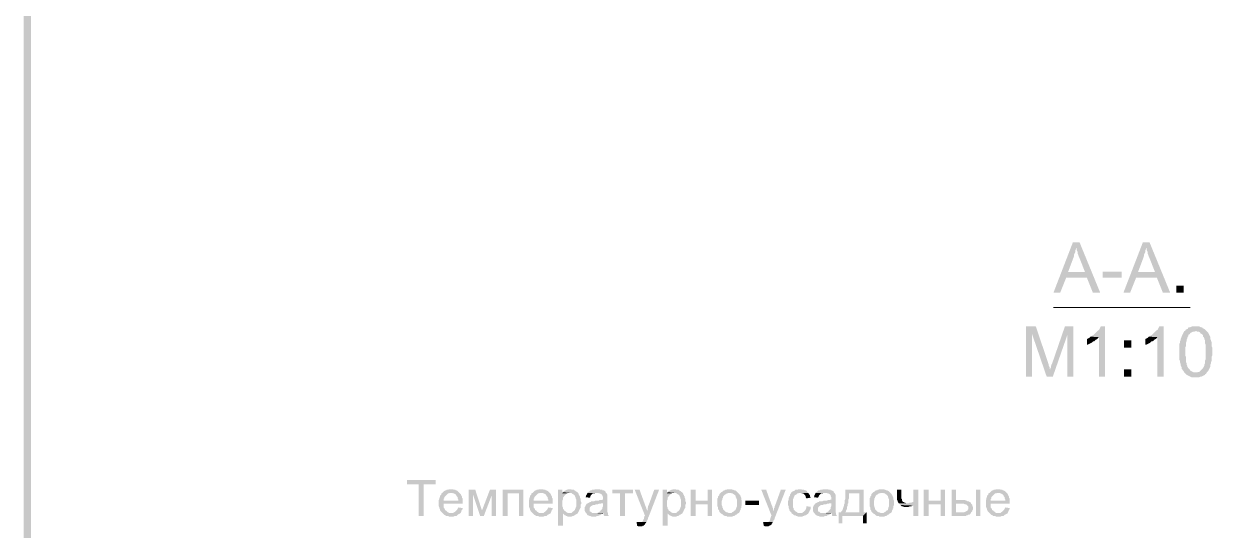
# Model space of a CAD drawing. Header units: millimetres. Extents: x -383313 to -161684, y -117025 to 99224.
# Drawn here: x -371987 to -363720, y 1050 to 4576 of the extents above; entities that cross this region are included whole.
import ezdxf

# ---------------------------------------------------------------- set-up
doc = ezdxf.new("R2010")
doc.units = ezdxf.units.MM
doc.header["$MEASUREMENT"] = 0
doc.layers.add('PDF_Geometry', color=7, linetype='Continuous')
doc.layers.add('PDF_Solid Fills', color=7, linetype='Continuous')

# ---------------------------------------------------------------- blocks, each defined once
blk = doc.blocks.new('A$Cf5759c35')
at = {"layer": 'PDF_Solid Fills'}
for points in [[(-6180.7, 21319.1), (-6227.2, 21319.1), (-6362.7, 20967.7), (-6316.1, 20967.7), (-6273.8, 21073.5), (-6129.9, 21073.5), (-6261.1, 21111.6), (-6223, 21213.2), (-6223, 21213.2), (-6218.8, 21225.9), (-6218.8, 21234.4), (-6214.5, 21242.9), (-6210.3, 21251.3), (-6210.3, 21264), (-6206.1, 21272.5), (-6206.1, 21281)], [(-6180.7, 21319.1), (-6206.1, 21281), (-6201.8, 21276.7), (-6201.8, 21268.3), (-6197.6, 21259.8), (-6193.4, 21251.3), (-6193.4, 21238.6), (-6189.1, 21230.2), (-6184.9, 21217.5), (-6180.7, 21209), (-6142.6, 21111.6), (-6261.1, 21111.6), (-6129.9, 21073.5), (-6087.5, 20967.7), (-6036.7, 20967.7)], [(-5693.8, 21319.1), (-5740.4, 21319.1), (-5875.9, 20967.7), (-5829.3, 20967.7), (-5787, 21073.5), (-5643, 21073.5), (-5774.3, 21111.6), (-5736.2, 21213.2), (-5736.2, 21213.2), (-5731.9, 21225.9), (-5731.9, 21234.4), (-5727.7, 21242.9), (-5723.5, 21251.3), (-5723.5, 21264), (-5719.2, 21272.5), (-5719.2, 21281)], [(-5693.8, 21319.1), (-5719.2, 21281), (-5715, 21276.7), (-5715, 21268.3), (-5710.8, 21259.8), (-5706.5, 21251.3), (-5706.5, 21238.6), (-5702.3, 21230.2), (-5698.1, 21217.5), (-5693.8, 21209), (-5655.7, 21111.6), (-5774.3, 21111.6), (-5643, 21073.5), (-5600.7, 20967.7), (-5549.9, 20967.7)], [(-6485.5, 20734.9), (-6553.2, 20734.9), (-6553.2, 20383.5), (-6510.9, 20383.5), (-6510.9, 20679.8)], [(-6485.5, 20734.9), (-6510.9, 20679.8), (-6409.3, 20383.5), (-6383.9, 20434.3), (-6388.1, 20438.5), (-6388.1, 20447), (-6392.3, 20455.5), (-6396.6, 20463.9), (-6396.6, 20472.4), (-6400.8, 20485.1)], [(-6223, 20734.9), (-6282.3, 20734.9), (-6366.9, 20489.3), (-6366.9, 20489.3), (-6371.2, 20476.6), (-6375.4, 20468.2), (-6379.6, 20455.5), (-6379.6, 20447), (-6383.9, 20442.8), (-6383.9, 20434.3), (-6409.3, 20383.5), (-6366.9, 20383.5), (-6265.3, 20675.6)], [(-6002.9, 20734.9), (-6032.5, 20734.9), (-6036.7, 20726.4), (-6041, 20717.9), (-6045.2, 20709.5), (-6053.7, 20705.2), (-6062.1, 20696.8), (-6070.6, 20688.3), (-6074.8, 20684.1), (-6083.3, 20675.6), (-6087.5, 20671.4), (-6096, 20667.1), (-6104.5, 20662.9), (-6045.2, 20658.7), (-6045.2, 20383.5), (-6002.9, 20383.5)], [(-5596.5, 20734.9), (-5626.1, 20734.9), (-5630.3, 20726.4), (-5634.6, 20717.9), (-5638.8, 20709.5), (-5647.3, 20705.2), (-5655.7, 20696.8), (-5664.2, 20688.3), (-5668.4, 20684.1), (-5676.9, 20675.6), (-5681.1, 20671.4), (-5689.6, 20667.1), (-5698.1, 20662.9), (-5638.8, 20658.7), (-5638.8, 20383.5), (-5596.5, 20383.5)], [(-5452.5, 20701), (-5456.8, 20692.5), (-5461, 20684.1), (-5465.2, 20675.6), (-5469.5, 20667.1), (-5473.7, 20654.4), (-5473.7, 20654.4), (-5477.9, 20646), (-5477.9, 20637.5), (-5482.2, 20629), (-5482.2, 20620.6), (-5486.4, 20612.1), (-5486.4, 20599.4), (-5486.4, 20590.9), (-5486.4, 20578.2), (-5486.4, 20569.8), (-5486.4, 20557.1), (-5486.4, 20548.6), (-5486.4, 20535.9), (-5486.4, 20527.4), (-5486.4, 20514.7), (-5486.4, 20502), (-5482.2, 20493.6), (-5482.2, 20485.1), (-5477.9, 20472.4), (-5477.9, 20463.9), (-5473.7, 20455.5), (-5469.5, 20447), (-5469.5, 20438.5), (-5465.2, 20434.3), (-5461, 20425.8), (-5456.8, 20421.6), (-5452.5, 20413.1), (-5448.3, 20408.9), (-5372.1, 20413.1), (-5376.3, 20413.1), (-5384.8, 20413.1), (-5393.3, 20417.4), (-5401.7, 20421.6), (-5410.2, 20425.8), (-5414.4, 20434.3), (-5422.9, 20442.8), (-5422.9, 20442.8), (-5427.1, 20447), (-5431.4, 20455.5), (-5431.4, 20459.7), (-5435.6, 20468.2), (-5435.6, 20476.6), (-5439.8, 20485.1), (-5439.8, 20493.6), (-5439.8, 20506.3), (-5439.8, 20519), (-5444.1, 20527.4), (-5444.1, 20544.4), (-5444.1, 20557.1), (-5444.1, 20565.5), (-5444.1, 20578.2), (-5444.1, 20590.9), (-5439.8, 20599.4), (-5439.8, 20612.1), (-5439.8, 20620.6), (-5435.6, 20633.3), (-5435.6, 20641.7), (-5431.4, 20650.2), (-5431.4, 20654.4), (-5427.1, 20662.9), (-5422.9, 20667.1), (-5422.9, 20675.6), (-5414.4, 20679.8), (-5410.2, 20688.3), (-5401.7, 20692.5), (-5393.3, 20696.8), (-5384.8, 20696.8), (-5372.1, 20701)], [(-5372.1, 20734.9), (-5372.1, 20734.9), (-5393.3, 20734.9), (-5406, 20730.6), (-5414.4, 20726.4), (-5422.9, 20726.4), (-5427.1, 20717.9), (-5435.6, 20713.7), (-5439.8, 20713.7), (-5444.1, 20705.2), (-5452.5, 20701), (-5372.1, 20701), (-5367.9, 20701), (-5359.4, 20696.8), (-5350.9, 20696.8), (-5342.5, 20692.5), (-5338.2, 20684.1), (-5329.8, 20679.8), (-5321.3, 20671.4), (-5321.3, 20671.4), (-5321.3, 20662.9), (-5317.1, 20658.7), (-5312.8, 20650.2), (-5312.8, 20646), (-5308.6, 20637.5), (-5308.6, 20629), (-5308.6, 20616.3), (-5304.4, 20607.9), (-5304.4, 20595.2), (-5304.4, 20582.5), (-5304.4, 20569.8), (-5304.4, 20557.1), (-5304.4, 20552.8), (-5304.4, 20540.1), (-5304.4, 20527.4), (-5304.4, 20514.7), (-5304.4, 20502), (-5308.6, 20493.6), (-5308.6, 20485.1), (-5308.6, 20476.6), (-5312.8, 20468.2), (-5312.8, 20459.7), (-5317.1, 20451.2), (-5321.3, 20447), (-5321.3, 20442.8), (-5325.5, 20438.5), (-5334, 20430.1), (-5338.2, 20425.8), (-5346.7, 20417.4), (-5355.2, 20417.4), (-5363.6, 20413.1), (-5372.1, 20413.1), (-5448.3, 20408.9), (-5444.1, 20404.7), (-5435.6, 20396.2), (-5427.1, 20392), (-5418.7, 20387.7), (-5410.2, 20383.5), (-5401.7, 20379.3), (-5393.3, 20379.3), (-5384.8, 20379.3), (-5372.1, 20379.3), (-5372.1, 20379.3), (-5359.4, 20379.3), (-5350.9, 20379.3), (-5342.5, 20383.5), (-5334, 20383.5), (-5325.5, 20387.7), (-5317.1, 20392), (-5308.6, 20396.2), (-5308.6, 20400.4), (-5300.1, 20404.7), (-5295.9, 20413.1), (-5287.4, 20421.6), (-5283.2, 20430.1), (-5279, 20438.5), (-5274.7, 20447), (-5270.5, 20455.5), (-5270.5, 20459.7), (-5270.5, 20468.2), (-5266.3, 20476.6), (-5266.3, 20485.1), (-5262, 20493.6), (-5262, 20502), (-5262, 20510.5), (-5262, 20523.2), (-5257.8, 20531.7), (-5257.8, 20544.4), (-5257.8, 20557.1), (-5257.8, 20561.3), (-5257.8, 20574), (-5257.8, 20586.7), (-5262, 20595.2), (-5262, 20603.6), (-5262, 20616.3), (-5262, 20624.8), (-5266.3, 20633.3), (-5266.3, 20637.5), (-5270.5, 20646), (-5270.5, 20658.7), (-5274.7, 20667.1), (-5279, 20675.6), (-5283.2, 20684.1), (-5287.4, 20692.5), (-5287.4, 20692.5), (-5295.9, 20701), (-5300.1, 20705.2), (-5308.6, 20713.7), (-5317.1, 20717.9), (-5325.5, 20722.2), (-5325.5, 20726.4), (-5334, 20726.4), (-5342.5, 20730.6), (-5350.9, 20734.9), (-5363.6, 20734.9)], [(-6104.5, 20662.9), (-6112.9, 20654.4), (-6121.4, 20650.2), (-6129.9, 20646), (-6129.9, 20603.6), (-6129.9, 20607.9), (-6121.4, 20607.9), (-6112.9, 20612.1), (-6104.5, 20616.3), (-6096, 20620.6), (-6087.5, 20629), (-6083.3, 20629), (-6074.8, 20633.3), (-6066.4, 20641.7), (-6057.9, 20646), (-6053.7, 20650.2), (-6045.2, 20658.7)], [(-5698.1, 20662.9), (-5706.5, 20654.4), (-5715, 20650.2), (-5723.5, 20646), (-5723.5, 20603.6), (-5723.5, 20607.9), (-5715, 20607.9), (-5706.5, 20612.1), (-5698.1, 20616.3), (-5689.6, 20620.6), (-5681.1, 20629), (-5676.9, 20629), (-5668.4, 20633.3), (-5660, 20641.7), (-5651.5, 20646), (-5647.3, 20650.2), (-5638.8, 20658.7)], [(-10659.5, 19663.8), (-10858.5, 19663.8), (-10858.5, 19634.2), (-10778.1, 19634.2), (-10778.1, 19414.1), (-10744.2, 19414.1), (-10744.2, 19634.2), (-10659.5, 19634.2)], [(-10553.7, 19600.3), (-10553.7, 19600.3), (-10566.4, 19600.3), (-10574.9, 19596.1), (-10583.3, 19596.1), (-10587.6, 19591.9), (-10591.8, 19591.9), (-10600.3, 19587.6), (-10604.5, 19583.4), (-10608.7, 19579.2), (-10613, 19574.9), (-10553.7, 19574.9), (-10549.5, 19574.9), (-10545.2, 19574.9), (-10536.8, 19570.7), (-10532.5, 19570.7), (-10524.1, 19566.5), (-10519.8, 19562.2), (-10515.6, 19558), (-10515.6, 19553.8), (-10511.4, 19549.5), (-10507.1, 19545.3), (-10507.1, 19536.8), (-10502.9, 19528.4), (-10502.9, 19519.9), (-10604.5, 19519.9), (-10473.3, 19519.9), (-10473.3, 19528.4), (-10473.3, 19536.8), (-10477.5, 19541.1), (-10477.5, 19549.5), (-10481.7, 19553.8), (-10481.7, 19558), (-10486, 19566.5), (-10490.2, 19570.7), (-10494.4, 19574.9), (-10498.7, 19579.2), (-10502.9, 19583.4), (-10507.1, 19587.6), (-10515.6, 19591.9), (-10519.8, 19591.9), (-10524.1, 19596.1), (-10532.5, 19596.1), (-10541, 19600.3), (-10545.2, 19600.3)], [(-10384.4, 19596.1), (-10430.9, 19596.1), (-10430.9, 19414.1), (-10401.3, 19414.1), (-10401.3, 19566.5)], [(-10240.4, 19596.1), (-10282.8, 19596.1), (-10337.8, 19452.2), (-10350.5, 19414.1), (-10325.1, 19414.1), (-10270.1, 19558)], [(-10049.9, 19596.1), (-10193.9, 19596.1), (-10193.9, 19414.1), (-10160, 19414.1), (-10160, 19570.7), (-10079.6, 19570.7)], [(-9927.2, 19600.3), (-9927.2, 19600.3), (-9939.9, 19600.3), (-9948.3, 19596.1), (-9956.8, 19596.1), (-9961, 19591.9), (-9965.3, 19591.9), (-9973.7, 19587.6), (-9978, 19583.4), (-9982.2, 19579.2), (-9986.4, 19574.9), (-9927.2, 19574.9), (-9922.9, 19574.9), (-9918.7, 19574.9), (-9910.2, 19570.7), (-9906, 19570.7), (-9897.5, 19566.5), (-9893.3, 19562.2), (-9889.1, 19558), (-9889.1, 19553.8), (-9884.8, 19549.5), (-9880.6, 19545.3), (-9880.6, 19536.8), (-9876.4, 19528.4), (-9876.4, 19519.9), (-9978, 19519.9), (-9846.7, 19519.9), (-9846.7, 19528.4), (-9846.7, 19536.8), (-9851, 19541.1), (-9851, 19549.5), (-9855.2, 19553.8), (-9855.2, 19558), (-9859.4, 19566.5), (-9863.7, 19570.7), (-9867.9, 19574.9), (-9872.1, 19579.2), (-9876.4, 19583.4), (-9880.6, 19587.6), (-9889.1, 19591.9), (-9893.3, 19591.9), (-9897.5, 19596.1), (-9906, 19596.1), (-9914.5, 19600.3), (-9918.7, 19600.3)], [(-9779, 19596.1), (-9808.6, 19596.1), (-9808.6, 19346.3), (-9774.8, 19346.3), (-9774.8, 19431), (-9732.4, 19435.2), (-9736.7, 19435.2), (-9740.9, 19435.2), (-9749.4, 19439.5), (-9753.6, 19443.7), (-9757.8, 19447.9), (-9766.3, 19452.2), (-9766.3, 19456.4), (-9770.5, 19460.6), (-9774.8, 19464.9), (-9774.8, 19473.3), (-9779, 19481.8), (-9779, 19486), (-9779, 19494.5), (-9779, 19503), (-9779, 19507.2), (-9779, 19515.7), (-9779, 19519.9), (-9774.8, 19528.4), (-9774.8, 19536.8), (-9774.8, 19541.1), (-9770.5, 19545.3), (-9766.3, 19553.8), (-9762.1, 19558), (-9757.8, 19562.2), (-9753.6, 19566.5), (-9749.4, 19570.7), (-9779, 19570.7)], [(-9728.2, 19600.3), (-9728.2, 19600.3), (-9736.7, 19600.3), (-9745.1, 19596.1), (-9749.4, 19596.1), (-9757.8, 19591.9), (-9757.8, 19591.9), (-9766.3, 19587.6), (-9770.5, 19583.4), (-9774.8, 19579.2), (-9728.2, 19574.9), (-9724, 19574.9), (-9715.5, 19574.9), (-9711.3, 19570.7), (-9707, 19566.5), (-9698.6, 19562.2), (-9694.3, 19558), (-9690.1, 19553.8), (-9690.1, 19549.5), (-9685.9, 19541.1), (-9685.9, 19536.8), (-9681.6, 19528.4), (-9681.6, 19524.1), (-9681.6, 19515.7), (-9681.6, 19507.2), (-9681.6, 19503), (-9681.6, 19494.5), (-9681.6, 19486), (-9681.6, 19481.8), (-9685.9, 19473.3), (-9685.9, 19469.1), (-9690.1, 19460.6), (-9690.1, 19456.4), (-9694.3, 19452.2), (-9698.6, 19447.9), (-9707, 19443.7), (-9711.3, 19439.5), (-9715.5, 19435.2), (-9724, 19435.2), (-9732.4, 19435.2), (-9774.8, 19431), (-9774.8, 19431), (-9766.3, 19422.5), (-9762.1, 19418.3), (-9757.8, 19418.3), (-9753.6, 19414.1), (-9749.4, 19414.1), (-9740.9, 19409.8), (-9736.7, 19409.8), (-9728.2, 19409.8), (-9728.2, 19409.8), (-9719.7, 19409.8), (-9715.5, 19409.8), (-9707, 19414.1), (-9702.8, 19414.1), (-9694.3, 19418.3), (-9690.1, 19422.5), (-9685.9, 19422.5), (-9681.6, 19426.8), (-9673.2, 19431), (-9668.9, 19439.5), (-9664.7, 19443.7), (-9664.7, 19447.9), (-9660.5, 19456.4), (-9660.5, 19456.4), (-9656.2, 19464.9), (-9652, 19469.1), (-9652, 19477.6), (-9652, 19486), (-9652, 19490.3), (-9647.8, 19498.7), (-9647.8, 19507.2), (-9647.8, 19507.2), (-9647.8, 19511.4), (-9652, 19519.9), (-9652, 19528.4), (-9652, 19532.6), (-9656.2, 19541.1), (-9656.2, 19549.5), (-9660.5, 19553.8), (-9660.5, 19558), (-9664.7, 19562.2), (-9664.7, 19566.5), (-9668.9, 19574.9), (-9673.2, 19579.2), (-9681.6, 19583.4), (-9685.9, 19587.6), (-9685.9, 19587.6), (-9694.3, 19591.9), (-9698.6, 19596.1), (-9707, 19596.1), (-9711.3, 19596.1), (-9719.7, 19600.3)], [(-9533.5, 19600.3), (-9533.5, 19600.3), (-9550.4, 19600.3), (-9558.9, 19596.1), (-9563.1, 19596.1), (-9571.6, 19596.1), (-9575.8, 19591.9), (-9584.3, 19591.9), (-9588.5, 19587.6), (-9592.7, 19583.4), (-9601.2, 19579.2), (-9605.4, 19574.9), (-9541.9, 19574.9), (-9537.7, 19574.9), (-9529.2, 19574.9), (-9520.8, 19570.7), (-9516.5, 19570.7), (-9508.1, 19566.5), (-9503.8, 19562.2), (-9503.8, 19562.2), (-9499.6, 19558), (-9499.6, 19553.8), (-9495.4, 19545.3), (-9495.4, 19536.8), (-9495.4, 19536.8), (-9495.4, 19528.4), (-9499.6, 19528.4), (-9508.1, 19524.1), (-9512.3, 19524.1), (-9520.8, 19524.1), (-9525, 19519.9), (-9533.5, 19519.9), (-9541.9, 19519.9), (-9550.4, 19519.9), (-9558.9, 19515.7), (-9567.3, 19515.7), (-9571.6, 19515.7), (-9580, 19515.7), (-9580, 19511.4), (-9588.5, 19511.4), (-9592.7, 19507.2), (-9495.4, 19503), (-9495.4, 19494.5), (-9495.4, 19490.3), (-9495.4, 19481.8), (-9499.6, 19473.3), (-9499.6, 19469.1), (-9499.6, 19464.9), (-9503.8, 19460.6), (-9508.1, 19456.4), (-9512.3, 19452.2), (-9516.5, 19443.7), (-9520.8, 19443.7), (-9525, 19439.5), (-9533.5, 19435.2), (-9495.4, 19435.2), (-9495.4, 19435.2), (-9491.1, 19426.8), (-9491.1, 19418.3), (-9486.9, 19414.1), (-9457.3, 19414.1), (-9457.3, 19418.3), (-9461.5, 19422.5), (-9461.5, 19431), (-9461.5, 19435.2), (-9465.7, 19439.5), (-9465.7, 19443.7), (-9465.7, 19447.9), (-9465.7, 19452.2), (-9465.7, 19460.6), (-9465.7, 19469.1), (-9465.7, 19477.6), (-9465.7, 19490.3), (-9465.7, 19532.6), (-9465.7, 19532.6), (-9465.7, 19541.1), (-9465.7, 19549.5), (-9465.7, 19553.8), (-9465.7, 19558), (-9465.7, 19562.2), (-9470, 19570.7), (-9474.2, 19574.9), (-9478.4, 19579.2), (-9478.4, 19583.4), (-9482.7, 19587.6), (-9491.1, 19591.9), (-9499.6, 19591.9), (-9499.6, 19596.1), (-9508.1, 19596.1), (-9512.3, 19596.1), (-9520.8, 19600.3), (-9529.2, 19600.3)], [(-9287.9, 19596.1), (-9431.9, 19596.1), (-9431.9, 19570.7), (-9376.8, 19570.7), (-9376.8, 19414.1), (-9343, 19414.1), (-9343, 19570.7), (-9287.9, 19570.7)], [(-9241.4, 19596.1), (-9275.2, 19596.1), (-9203.3, 19414.1), (-9190.6, 19447.9), (-9190.6, 19452.2), (-9190.6, 19456.4), (-9194.8, 19464.9), (-9194.8, 19469.1), (-9199, 19477.6), (-9199, 19481.8), (-9203.3, 19490.3)], [(-9105.9, 19596.1), (-9139.8, 19596.1), (-9177.9, 19490.3), (-9177.9, 19490.3), (-9182.1, 19481.8), (-9182.1, 19473.3), (-9186.3, 19469.1), (-9186.3, 19460.6), (-9186.3, 19456.4), (-9190.6, 19447.9), (-9203.3, 19414.1), (-9207.5, 19414.1), (-9207.5, 19405.6), (-9211.7, 19401.4), (-9211.7, 19392.9), (-9216, 19388.7), (-9216, 19384.4), (-9216, 19384.4), (-9220.2, 19376), (-9228.7, 19371.7), (-9228.7, 19371.7), (-9237.1, 19371.7), (-9245.6, 19371.7), (-9194.8, 19371.7), (-9194.8, 19371.7), (-9190.6, 19376), (-9190.6, 19380.2), (-9186.3, 19388.7), (-9182.1, 19392.9), (-9182.1, 19401.4), (-9177.9, 19409.8)], [(-9050.9, 19596.1), (-9080.5, 19596.1), (-9080.5, 19346.3), (-9046.6, 19346.3), (-9046.6, 19431), (-9004.3, 19435.2), (-9008.5, 19435.2), (-9012.8, 19435.2), (-9021.2, 19439.5), (-9025.5, 19443.7), (-9029.7, 19447.9), (-9038.2, 19452.2), (-9038.2, 19456.4), (-9042.4, 19460.6), (-9046.6, 19464.9), (-9046.6, 19473.3), (-9050.9, 19481.8), (-9050.9, 19486), (-9050.9, 19494.5), (-9050.9, 19503), (-9050.9, 19507.2), (-9050.9, 19515.7), (-9050.9, 19519.9), (-9046.6, 19528.4), (-9046.6, 19536.8), (-9046.6, 19541.1), (-9042.4, 19545.3), (-9038.2, 19553.8), (-9033.9, 19558), (-9029.7, 19562.2), (-9025.5, 19566.5), (-9021.2, 19570.7), (-9050.9, 19570.7)], [(-9000.1, 19600.3), (-9000.1, 19600.3), (-9008.5, 19600.3), (-9017, 19596.1), (-9021.2, 19596.1), (-9029.7, 19591.9), (-9029.7, 19591.9), (-9038.2, 19587.6), (-9042.4, 19583.4), (-9046.6, 19579.2), (-9000.1, 19574.9), (-8995.8, 19574.9), (-8987.4, 19574.9), (-8983.1, 19570.7), (-8978.9, 19566.5), (-8970.4, 19562.2), (-8966.2, 19558), (-8962, 19553.8), (-8962, 19549.5), (-8957.7, 19541.1), (-8957.7, 19536.8), (-8953.5, 19528.4), (-8953.5, 19524.1), (-8953.5, 19515.7), (-8953.5, 19507.2), (-8953.5, 19503), (-8953.5, 19494.5), (-8953.5, 19486), (-8953.5, 19481.8), (-8957.7, 19473.3), (-8957.7, 19469.1), (-8962, 19460.6), (-8962, 19456.4), (-8966.2, 19452.2), (-8970.4, 19447.9), (-8978.9, 19443.7), (-8983.1, 19439.5), (-8987.4, 19435.2), (-8995.8, 19435.2), (-9004.3, 19435.2), (-9046.6, 19431), (-9046.6, 19431), (-9038.2, 19422.5), (-9033.9, 19418.3), (-9029.7, 19418.3), (-9025.5, 19414.1), (-9021.2, 19414.1), (-9012.8, 19409.8), (-9008.5, 19409.8), (-9000.1, 19409.8), (-9000.1, 19409.8), (-8991.6, 19409.8), (-8987.4, 19409.8), (-8978.9, 19414.1), (-8974.7, 19414.1), (-8966.2, 19418.3), (-8962, 19422.5), (-8957.7, 19422.5), (-8953.5, 19426.8), (-8945, 19431), (-8940.8, 19439.5), (-8936.6, 19443.7), (-8936.6, 19447.9), (-8932.3, 19456.4), (-8932.3, 19456.4), (-8928.1, 19464.9), (-8923.9, 19469.1), (-8923.9, 19477.6), (-8923.9, 19486), (-8923.9, 19490.3), (-8919.6, 19498.7), (-8919.6, 19507.2), (-8919.6, 19507.2), (-8919.6, 19511.4), (-8923.9, 19519.9), (-8923.9, 19528.4), (-8923.9, 19532.6), (-8928.1, 19541.1), (-8928.1, 19549.5), (-8932.3, 19553.8), (-8932.3, 19558), (-8936.6, 19562.2), (-8936.6, 19566.5), (-8940.8, 19574.9), (-8945, 19579.2), (-8953.5, 19583.4), (-8957.7, 19587.6), (-8957.7, 19587.6), (-8966.2, 19591.9), (-8970.4, 19596.1), (-8978.9, 19596.1), (-8983.1, 19596.1), (-8991.6, 19600.3)], [(-8851.9, 19596.1), (-8885.8, 19596.1), (-8885.8, 19414.1), (-8851.9, 19414.1), (-8851.9, 19494.5), (-8767.2, 19494.5), (-8851.9, 19519.9)], [(-8737.6, 19596.1), (-8767.2, 19596.1), (-8767.2, 19519.9), (-8851.9, 19519.9), (-8767.2, 19494.5), (-8767.2, 19414.1), (-8737.6, 19414.1)], [(-8614.8, 19600.3), (-8614.8, 19600.3), (-8631.8, 19600.3), (-8636, 19596.1), (-8644.5, 19596.1), (-8648.7, 19591.9), (-8657.2, 19591.9), (-8661.4, 19587.6), (-8665.6, 19583.4), (-8674.1, 19579.2), (-8674.1, 19579.2), (-8678.3, 19574.9), (-8614.8, 19574.9), (-8614.8, 19574.9), (-8606.4, 19574.9), (-8597.9, 19570.7), (-8593.7, 19570.7), (-8589.4, 19566.5), (-8581, 19562.2), (-8576.7, 19558), (-8572.5, 19553.8), (-8572.5, 19545.3), (-8568.3, 19541.1), (-8568.3, 19536.8), (-8564, 19528.4), (-8564, 19519.9), (-8564, 19515.7), (-8564, 19507.2), (-8564, 19503), (-8564, 19494.5), (-8564, 19486), (-8564, 19481.8), (-8568.3, 19473.3), (-8568.3, 19469.1), (-8572.5, 19460.6), (-8572.5, 19456.4), (-8576.7, 19452.2), (-8581, 19452.2), (-8585.2, 19447.9), (-8589.4, 19443.7), (-8597.9, 19439.5), (-8602.1, 19435.2), (-8610.6, 19435.2), (-8614.8, 19435.2), (-8678.3, 19435.2), (-8674.1, 19431), (-8665.6, 19426.8), (-8661.4, 19422.5), (-8657.2, 19418.3), (-8648.7, 19414.1), (-8644.5, 19414.1), (-8636, 19414.1), (-8631.8, 19409.8), (-8623.3, 19409.8), (-8614.8, 19409.8), (-8610.6, 19409.8), (-8606.4, 19409.8), (-8597.9, 19409.8), (-8589.4, 19414.1), (-8585.2, 19414.1), (-8576.7, 19418.3), (-8572.5, 19422.5), (-8568.3, 19422.5), (-8564, 19426.8), (-8559.8, 19431), (-8551.3, 19435.2), (-8547.1, 19439.5), (-8542.9, 19447.9), (-8542.9, 19452.2), (-8542.9, 19452.2), (-8538.6, 19456.4), (-8538.6, 19464.9), (-8534.4, 19469.1), (-8534.4, 19477.6), (-8534.4, 19481.8), (-8530.2, 19490.3), (-8530.2, 19498.7), (-8530.2, 19507.2), (-8530.2, 19511.4), (-8530.2, 19519.9), (-8534.4, 19528.4), (-8534.4, 19536.8), (-8534.4, 19541.1), (-8538.6, 19549.5), (-8538.6, 19553.8), (-8542.9, 19558), (-8547.1, 19566.5), (-8551.3, 19570.7), (-8555.6, 19574.9), (-8559.8, 19579.2), (-8564, 19583.4), (-8568.3, 19587.6), (-8576.7, 19591.9), (-8581, 19591.9), (-8589.4, 19596.1), (-8593.7, 19596.1), (-8602.1, 19600.3), (-8606.4, 19600.3)], [(-8360.8, 19596.1), (-8394.7, 19596.1), (-8322.7, 19414.1), (-8310, 19447.9), (-8310, 19452.2), (-8310, 19456.4), (-8314.3, 19464.9), (-8314.3, 19469.1), (-8318.5, 19477.6), (-8318.5, 19481.8), (-8322.7, 19490.3)], [(-8225.4, 19596.1), (-8259.2, 19596.1), (-8297.3, 19490.3), (-8297.3, 19490.3), (-8301.6, 19481.8), (-8301.6, 19473.3), (-8305.8, 19469.1), (-8305.8, 19460.6), (-8305.8, 19456.4), (-8310, 19447.9), (-8322.7, 19414.1), (-8327, 19414.1), (-8327, 19405.6), (-8331.2, 19401.4), (-8331.2, 19392.9), (-8335.4, 19388.7), (-8335.4, 19384.4), (-8335.4, 19384.4), (-8339.7, 19376), (-8348.1, 19371.7), (-8348.1, 19371.7), (-8356.6, 19371.7), (-8365.1, 19371.7), (-8314.3, 19371.7), (-8314.3, 19371.7), (-8310, 19376), (-8310, 19380.2), (-8305.8, 19388.7), (-8301.6, 19392.9), (-8301.6, 19401.4), (-8297.3, 19409.8)], [(-8123.8, 19600.3), (-8136.5, 19600.3), (-8140.7, 19596.1), (-8157.6, 19596.1), (-8161.9, 19591.9), (-8166.1, 19587.6), (-8170.3, 19587.6), (-8178.8, 19583.4), (-8183, 19579.2), (-8187.3, 19574.9), (-8191.5, 19566.5), (-8195.7, 19562.2), (-8195.7, 19553.8), (-8200, 19553.8), (-8200, 19545.3), (-8204.2, 19541.1), (-8204.2, 19532.6), (-8204.2, 19524.1), (-8208.4, 19519.9), (-8208.4, 19511.4), (-8208.4, 19503), (-8208.4, 19494.5), (-8208.4, 19490.3), (-8204.2, 19481.8), (-8204.2, 19473.3), (-8204.2, 19469.1), (-8200, 19460.6), (-8200, 19456.4), (-8195.7, 19447.9), (-8191.5, 19443.7), (-8187.3, 19439.5), (-8183, 19435.2), (-8123.8, 19435.2), (-8128, 19435.2), (-8132.2, 19435.2), (-8140.7, 19435.2), (-8144.9, 19439.5), (-8153.4, 19443.7), (-8157.6, 19447.9), (-8161.9, 19452.2), (-8161.9, 19452.2), (-8166.1, 19456.4), (-8170.3, 19460.6), (-8170.3, 19469.1), (-8174.6, 19473.3), (-8174.6, 19481.8), (-8174.6, 19486), (-8174.6, 19494.5), (-8174.6, 19503), (-8174.6, 19507.2), (-8174.6, 19515.7), (-8174.6, 19524.1), (-8174.6, 19528.4), (-8170.3, 19536.8), (-8170.3, 19541.1), (-8166.1, 19549.5), (-8166.1, 19553.8), (-8161.9, 19558), (-8161.9, 19558), (-8153.4, 19562.2), (-8149.2, 19566.5), (-8144.9, 19570.7), (-8136.5, 19570.7), (-8132.2, 19574.9), (-8123.8, 19574.9), (-8068.7, 19574.9), (-8073, 19579.2), (-8077.2, 19583.4), (-8077.2, 19587.6), (-8085.7, 19591.9), (-8089.9, 19591.9), (-8098.4, 19596.1), (-8102.6, 19596.1), (-8111.1, 19596.1), (-8115.3, 19600.3)], [(-7946, 19600.3), (-7946, 19600.3), (-7962.9, 19600.3), (-7971.4, 19596.1), (-7975.6, 19596.1), (-7984.1, 19596.1), (-7988.3, 19591.9), (-7996.8, 19591.9), (-8001, 19587.6), (-8005.2, 19583.4), (-8013.7, 19579.2), (-8017.9, 19574.9), (-7954.4, 19574.9), (-7950.2, 19574.9), (-7941.7, 19574.9), (-7933.3, 19570.7), (-7929, 19570.7), (-7920.6, 19566.5), (-7916.3, 19562.2), (-7916.3, 19562.2), (-7912.1, 19558), (-7912.1, 19553.8), (-7907.9, 19545.3), (-7907.9, 19536.8), (-7907.9, 19536.8), (-7907.9, 19528.4), (-7912.1, 19528.4), (-7920.6, 19524.1), (-7924.8, 19524.1), (-7933.3, 19524.1), (-7937.5, 19519.9), (-7946, 19519.9), (-7954.4, 19519.9), (-7962.9, 19519.9), (-7971.4, 19515.7), (-7979.8, 19515.7), (-7984.1, 19515.7), (-7992.5, 19515.7), (-7992.5, 19511.4), (-8001, 19511.4), (-8005.2, 19507.2), (-7907.9, 19503), (-7907.9, 19494.5), (-7907.9, 19490.3), (-7907.9, 19481.8), (-7912.1, 19473.3), (-7912.1, 19469.1), (-7912.1, 19464.9), (-7916.3, 19460.6), (-7920.6, 19456.4), (-7924.8, 19452.2), (-7929, 19443.7), (-7933.3, 19443.7), (-7937.5, 19439.5), (-7946, 19435.2), (-7907.9, 19435.2), (-7907.9, 19435.2), (-7903.6, 19426.8), (-7903.6, 19418.3), (-7899.4, 19414.1), (-7869.8, 19414.1), (-7869.8, 19418.3), (-7874, 19422.5), (-7874, 19431), (-7874, 19435.2), (-7878.2, 19439.5), (-7878.2, 19443.7), (-7878.2, 19447.9), (-7878.2, 19452.2), (-7878.2, 19460.6), (-7878.2, 19469.1), (-7878.2, 19477.6), (-7878.2, 19490.3), (-7878.2, 19532.6), (-7878.2, 19532.6), (-7878.2, 19541.1), (-7878.2, 19549.5), (-7878.2, 19553.8), (-7878.2, 19558), (-7878.2, 19562.2), (-7882.5, 19570.7), (-7886.7, 19574.9), (-7890.9, 19579.2), (-7890.9, 19583.4), (-7895.2, 19587.6), (-7903.6, 19591.9), (-7912.1, 19591.9), (-7912.1, 19596.1), (-7920.6, 19596.1), (-7924.8, 19596.1), (-7933.3, 19600.3), (-7941.7, 19600.3)], [(-7683.5, 19596.1), (-7810.5, 19596.1), (-7810.5, 19570.7), (-7713.1, 19570.7), (-7713.1, 19439.5), (-7810.5, 19439.5), (-7840.1, 19439.5), (-7857.1, 19439.5), (-7857.1, 19363.3), (-7831.7, 19363.3), (-7831.7, 19414.1), (-7687.7, 19414.1), (-7662.3, 19439.5), (-7683.5, 19439.5)], [(-7556.5, 19600.3), (-7556.5, 19600.3), (-7573.4, 19600.3), (-7577.7, 19596.1), (-7586.1, 19596.1), (-7590.4, 19591.9), (-7598.8, 19591.9), (-7603.1, 19587.6), (-7607.3, 19583.4), (-7615.8, 19579.2), (-7615.8, 19579.2), (-7620, 19574.9), (-7556.5, 19574.9), (-7556.5, 19574.9), (-7548, 19574.9), (-7539.6, 19570.7), (-7535.3, 19570.7), (-7531.1, 19566.5), (-7522.6, 19562.2), (-7518.4, 19558), (-7514.2, 19553.8), (-7514.2, 19545.3), (-7509.9, 19541.1), (-7509.9, 19536.8), (-7505.7, 19528.4), (-7505.7, 19519.9), (-7505.7, 19515.7), (-7505.7, 19507.2), (-7505.7, 19503), (-7505.7, 19494.5), (-7505.7, 19486), (-7505.7, 19481.8), (-7509.9, 19473.3), (-7509.9, 19469.1), (-7514.2, 19460.6), (-7514.2, 19456.4), (-7518.4, 19452.2), (-7522.6, 19452.2), (-7526.9, 19447.9), (-7531.1, 19443.7), (-7539.6, 19439.5), (-7543.8, 19435.2), (-7552.3, 19435.2), (-7556.5, 19435.2), (-7620, 19435.2), (-7615.8, 19431), (-7607.3, 19426.8), (-7603.1, 19422.5), (-7598.8, 19418.3), (-7590.4, 19414.1), (-7586.1, 19414.1), (-7577.7, 19414.1), (-7573.4, 19409.8), (-7565, 19409.8), (-7556.5, 19409.8), (-7552.3, 19409.8), (-7548, 19409.8), (-7539.6, 19409.8), (-7531.1, 19414.1), (-7526.9, 19414.1), (-7518.4, 19418.3), (-7514.2, 19422.5), (-7509.9, 19422.5), (-7505.7, 19426.8), (-7501.5, 19431), (-7493, 19435.2), (-7488.8, 19439.5), (-7484.5, 19447.9), (-7484.5, 19452.2), (-7484.5, 19452.2), (-7480.3, 19456.4), (-7480.3, 19464.9), (-7476.1, 19469.1), (-7476.1, 19477.6), (-7476.1, 19481.8), (-7471.8, 19490.3), (-7471.8, 19498.7), (-7471.8, 19507.2), (-7471.8, 19511.4), (-7471.8, 19519.9), (-7476.1, 19528.4), (-7476.1, 19536.8), (-7476.1, 19541.1), (-7480.3, 19549.5), (-7480.3, 19553.8), (-7484.5, 19558), (-7488.8, 19566.5), (-7493, 19570.7), (-7497.2, 19574.9), (-7501.5, 19579.2), (-7505.7, 19583.4), (-7509.9, 19587.6), (-7518.4, 19591.9), (-7522.6, 19591.9), (-7531.1, 19596.1), (-7535.3, 19596.1), (-7543.8, 19600.3), (-7548, 19600.3)], [(-7421, 19596.1), (-7450.7, 19596.1), (-7450.7, 19528.4), (-7446.4, 19519.9), (-7446.4, 19515.7), (-7442.2, 19507.2), (-7438, 19503), (-7378.7, 19503), (-7387.2, 19503), (-7395.6, 19507.2), (-7399.9, 19507.2), (-7404.1, 19511.4), (-7408.3, 19511.4), (-7412.6, 19515.7), (-7416.8, 19524.1), (-7416.8, 19528.4), (-7416.8, 19532.6), (-7421, 19536.8), (-7421, 19545.3), (-7421, 19553.8), (-7421, 19562.2)], [(-7302.5, 19596.1), (-7336.4, 19596.1), (-7336.4, 19511.4), (-7340.6, 19511.4), (-7349.1, 19507.2), (-7357.5, 19507.2), (-7361.8, 19507.2), (-7370.2, 19503), (-7374.5, 19503), (-7378.7, 19503), (-7438, 19503), (-7433.7, 19498.7), (-7429.5, 19494.5), (-7425.3, 19490.3), (-7336.4, 19486), (-7336.4, 19414.1), (-7302.5, 19414.1)], [(-7230.5, 19596.1), (-7264.4, 19596.1), (-7264.4, 19414.1), (-7230.5, 19414.1), (-7230.5, 19494.5), (-7145.9, 19494.5), (-7230.5, 19519.9)], [(-7116.2, 19596.1), (-7145.9, 19596.1), (-7145.9, 19519.9), (-7230.5, 19519.9), (-7145.9, 19494.5), (-7145.9, 19414.1), (-7116.2, 19414.1)], [(-7040, 19596.1), (-7069.7, 19596.1), (-7069.7, 19414.1), (-6972.3, 19414.1), (-6968.1, 19418.3), (-6959.6, 19418.3), (-6955.4, 19422.5), (-6946.9, 19422.5), (-6942.7, 19426.8), (-6938.4, 19431), (-6938.4, 19431), (-6934.2, 19439.5), (-7040, 19439.5), (-7040, 19498.7), (-7006.2, 19498.7), (-6934.2, 19498.7), (-6938.4, 19507.2), (-6942.7, 19511.4), (-6946.9, 19511.4), (-6951.1, 19515.7), (-6959.6, 19515.7), (-6963.8, 19519.9), (-6972.3, 19519.9), (-6976.5, 19524.1), (-6985, 19524.1), (-6993.5, 19524.1), (-7001.9, 19524.1), (-7040, 19524.1)], [(-6747.9, 19600.3), (-6747.9, 19600.3), (-6760.6, 19600.3), (-6769.1, 19596.1), (-6777.6, 19596.1), (-6781.8, 19591.9), (-6786, 19591.9), (-6794.5, 19587.6), (-6798.7, 19583.4), (-6803, 19579.2), (-6807.2, 19574.9), (-6747.9, 19574.9), (-6743.7, 19574.9), (-6739.5, 19574.9), (-6731, 19570.7), (-6726.8, 19570.7), (-6718.3, 19566.5), (-6714.1, 19562.2), (-6709.8, 19558), (-6709.8, 19553.8), (-6705.6, 19549.5), (-6701.4, 19545.3), (-6701.4, 19536.8), (-6697.1, 19528.4), (-6697.1, 19519.9), (-6798.7, 19519.9), (-6667.5, 19519.9), (-6667.5, 19528.4), (-6667.5, 19536.8), (-6671.7, 19541.1), (-6671.7, 19549.5), (-6676, 19553.8), (-6676, 19558), (-6680.2, 19566.5), (-6684.4, 19570.7), (-6688.7, 19574.9), (-6692.9, 19579.2), (-6697.1, 19583.4), (-6701.4, 19587.6), (-6709.8, 19591.9), (-6714.1, 19591.9), (-6718.3, 19596.1), (-6726.8, 19596.1), (-6735.2, 19600.3), (-6739.5, 19600.3)], [(-10613, 19574.9), (-10617.2, 19574.9), (-10621.4, 19566.5), (-10621.4, 19562.2), (-10625.7, 19558), (-10629.9, 19553.8), (-10629.9, 19545.3), (-10634.1, 19541.1), (-10634.1, 19532.6), (-10638.4, 19524.1), (-10638.4, 19519.9), (-10638.4, 19511.4), (-10638.4, 19503), (-10638.4, 19494.5), (-10638.4, 19490.3), (-10638.4, 19481.8), (-10634.1, 19473.3), (-10634.1, 19469.1), (-10629.9, 19460.6), (-10629.9, 19456.4), (-10625.7, 19447.9), (-10621.4, 19443.7), (-10617.2, 19439.5), (-10613, 19435.2), (-10553.7, 19435.2), (-10553.7, 19435.2), (-10562.2, 19435.2), (-10566.4, 19435.2), (-10574.9, 19439.5), (-10579.1, 19443.7), (-10583.3, 19447.9), (-10587.6, 19452.2), (-10591.8, 19452.2), (-10596, 19456.4), (-10596, 19460.6), (-10600.3, 19469.1), (-10604.5, 19473.3), (-10604.5, 19481.8), (-10604.5, 19490.3), (-10604.5, 19498.7), (-10473.3, 19498.7), (-10473.3, 19498.7), (-10473.3, 19503), (-10473.3, 19511.4), (-10473.3, 19519.9), (-10604.5, 19519.9), (-10604.5, 19524.1), (-10604.5, 19532.6), (-10600.3, 19536.8), (-10600.3, 19545.3), (-10596, 19549.5), (-10591.8, 19553.8), (-10587.6, 19558), (-10583.3, 19562.2), (-10579.1, 19566.5), (-10574.9, 19570.7), (-10566.4, 19570.7), (-10562.2, 19574.9), (-10553.7, 19574.9)], [(-9986.4, 19574.9), (-9990.7, 19574.9), (-9994.9, 19566.5), (-9994.9, 19562.2), (-9999.1, 19558), (-10003.4, 19553.8), (-10003.4, 19545.3), (-10007.6, 19541.1), (-10007.6, 19532.6), (-10011.8, 19524.1), (-10011.8, 19519.9), (-10011.8, 19511.4), (-10011.8, 19503), (-10011.8, 19494.5), (-10011.8, 19490.3), (-10011.8, 19481.8), (-10007.6, 19473.3), (-10007.6, 19469.1), (-10003.4, 19460.6), (-10003.4, 19456.4), (-9999.1, 19447.9), (-9994.9, 19443.7), (-9990.7, 19439.5), (-9986.4, 19435.2), (-9927.2, 19435.2), (-9927.2, 19435.2), (-9935.6, 19435.2), (-9939.9, 19435.2), (-9948.3, 19439.5), (-9952.6, 19443.7), (-9956.8, 19447.9), (-9961, 19452.2), (-9965.3, 19452.2), (-9969.5, 19456.4), (-9969.5, 19460.6), (-9973.7, 19469.1), (-9978, 19473.3), (-9978, 19481.8), (-9978, 19490.3), (-9978, 19498.7), (-9846.7, 19498.7), (-9846.7, 19498.7), (-9846.7, 19503), (-9846.7, 19511.4), (-9846.7, 19519.9), (-9978, 19519.9), (-9978, 19524.1), (-9978, 19532.6), (-9973.7, 19536.8), (-9973.7, 19545.3), (-9969.5, 19549.5), (-9965.3, 19553.8), (-9961, 19558), (-9956.8, 19562.2), (-9952.6, 19566.5), (-9948.3, 19570.7), (-9939.9, 19570.7), (-9935.6, 19574.9), (-9927.2, 19574.9)], [(-9774.8, 19579.2), (-9779, 19570.7), (-9749.4, 19570.7), (-9740.9, 19574.9), (-9736.7, 19574.9), (-9728.2, 19574.9)], [(-9605.4, 19574.9), (-9605.4, 19570.7), (-9609.7, 19562.2), (-9613.9, 19558), (-9613.9, 19549.5), (-9618.1, 19545.3), (-9588.5, 19541.1), (-9584.3, 19545.3), (-9584.3, 19549.5), (-9580, 19558), (-9575.8, 19562.2), (-9571.6, 19566.5), (-9567.3, 19570.7), (-9563.1, 19570.7), (-9554.6, 19570.7), (-9550.4, 19574.9), (-9541.9, 19574.9)], [(-9046.6, 19579.2), (-9050.9, 19570.7), (-9021.2, 19570.7), (-9012.8, 19574.9), (-9008.5, 19574.9), (-9000.1, 19574.9)], [(-8678.3, 19574.9), (-8682.6, 19570.7), (-8686.8, 19566.5), (-8686.8, 19558), (-8691, 19553.8), (-8695.3, 19549.5), (-8695.3, 19541.1), (-8699.5, 19536.8), (-8699.5, 19528.4), (-8699.5, 19519.9), (-8699.5, 19511.4), (-8699.5, 19503), (-8699.5, 19503), (-8699.5, 19494.5), (-8699.5, 19486), (-8699.5, 19481.8), (-8695.3, 19473.3), (-8695.3, 19464.9), (-8695.3, 19460.6), (-8691, 19456.4), (-8686.8, 19447.9), (-8686.8, 19443.7), (-8682.6, 19439.5), (-8678.3, 19435.2), (-8614.8, 19435.2), (-8619.1, 19435.2), (-8623.3, 19435.2), (-8631.8, 19439.5), (-8636, 19439.5), (-8644.5, 19443.7), (-8648.7, 19447.9), (-8652.9, 19452.2), (-8652.9, 19452.2), (-8657.2, 19456.4), (-8661.4, 19460.6), (-8661.4, 19469.1), (-8665.6, 19473.3), (-8665.6, 19481.8), (-8669.9, 19490.3), (-8669.9, 19494.5), (-8669.9, 19503), (-8669.9, 19507.2), (-8669.9, 19515.7), (-8669.9, 19519.9), (-8665.6, 19528.4), (-8665.6, 19536.8), (-8661.4, 19541.1), (-8661.4, 19545.3), (-8657.2, 19553.8), (-8652.9, 19558), (-8652.9, 19558), (-8648.7, 19562.2), (-8640.2, 19566.5), (-8636, 19570.7), (-8627.5, 19570.7), (-8623.3, 19574.9), (-8614.8, 19574.9)], [(-8068.7, 19574.9), (-8123.8, 19574.9), (-8115.3, 19574.9), (-8111.1, 19570.7), (-8102.6, 19570.7), (-8098.4, 19566.5), (-8094.1, 19562.2), (-8089.9, 19558), (-8085.7, 19549.5), (-8085.7, 19545.3), (-8081.4, 19536.8), (-8051.8, 19541.1), (-8051.8, 19545.3), (-8056, 19549.5), (-8056, 19558), (-8060.3, 19562.2), (-8064.5, 19570.7)], [(-8017.9, 19574.9), (-8017.9, 19570.7), (-8022.2, 19562.2), (-8026.4, 19558), (-8026.4, 19549.5), (-8030.6, 19545.3), (-8001, 19541.1), (-7996.8, 19545.3), (-7996.8, 19549.5), (-7992.5, 19558), (-7988.3, 19562.2), (-7984.1, 19566.5), (-7979.8, 19570.7), (-7975.6, 19570.7), (-7967.1, 19570.7), (-7962.9, 19574.9), (-7954.4, 19574.9)], [(-7810.5, 19570.7), (-7810.5, 19532.6), (-7814.7, 19524.1), (-7814.7, 19503), (-7819, 19494.5), (-7819, 19490.3), (-7819, 19481.8), (-7823.2, 19477.6), (-7823.2, 19473.3), (-7827.4, 19464.9), (-7827.4, 19460.6), (-7831.7, 19456.4), (-7831.7, 19452.2), (-7835.9, 19447.9), (-7840.1, 19443.7), (-7840.1, 19439.5), (-7810.5, 19439.5), (-7810.5, 19439.5), (-7806.3, 19443.7), (-7806.3, 19452.2), (-7802, 19456.4), (-7802, 19460.6), (-7797.8, 19464.9), (-7797.8, 19473.3), (-7797.8, 19477.6), (-7793.6, 19486), (-7793.6, 19490.3), (-7793.6, 19498.7), (-7789.3, 19503), (-7789.3, 19511.4), (-7789.3, 19519.9), (-7789.3, 19528.4), (-7785.1, 19536.8), (-7785.1, 19545.3), (-7785.1, 19553.8), (-7785.1, 19562.2), (-7785.1, 19570.7), (-7713.1, 19570.7)], [(-7620, 19574.9), (-7624.2, 19570.7), (-7628.5, 19566.5), (-7628.5, 19558), (-7632.7, 19553.8), (-7636.9, 19549.5), (-7636.9, 19541.1), (-7641.2, 19536.8), (-7641.2, 19528.4), (-7641.2, 19519.9), (-7641.2, 19511.4), (-7641.2, 19503), (-7641.2, 19503), (-7641.2, 19494.5), (-7641.2, 19486), (-7641.2, 19481.8), (-7636.9, 19473.3), (-7636.9, 19464.9), (-7636.9, 19460.6), (-7632.7, 19456.4), (-7628.5, 19447.9), (-7628.5, 19443.7), (-7624.2, 19439.5), (-7620, 19435.2), (-7556.5, 19435.2), (-7560.7, 19435.2), (-7565, 19435.2), (-7573.4, 19439.5), (-7577.7, 19439.5), (-7586.1, 19443.7), (-7590.4, 19447.9), (-7594.6, 19452.2), (-7594.6, 19452.2), (-7598.8, 19456.4), (-7603.1, 19460.6), (-7603.1, 19469.1), (-7607.3, 19473.3), (-7607.3, 19481.8), (-7611.5, 19490.3), (-7611.5, 19494.5), (-7611.5, 19503), (-7611.5, 19507.2), (-7611.5, 19515.7), (-7611.5, 19519.9), (-7607.3, 19528.4), (-7607.3, 19536.8), (-7603.1, 19541.1), (-7603.1, 19545.3), (-7598.8, 19553.8), (-7594.6, 19558), (-7594.6, 19558), (-7590.4, 19562.2), (-7581.9, 19566.5), (-7577.7, 19570.7), (-7569.2, 19570.7), (-7565, 19574.9), (-7556.5, 19574.9)], [(-6807.2, 19574.9), (-6811.4, 19574.9), (-6815.7, 19566.5), (-6815.7, 19562.2), (-6819.9, 19558), (-6824.1, 19553.8), (-6824.1, 19545.3), (-6828.4, 19541.1), (-6828.4, 19532.6), (-6832.6, 19524.1), (-6832.6, 19519.9), (-6832.6, 19511.4), (-6832.6, 19503), (-6832.6, 19494.5), (-6832.6, 19490.3), (-6832.6, 19481.8), (-6828.4, 19473.3), (-6828.4, 19469.1), (-6824.1, 19460.6), (-6824.1, 19456.4), (-6819.9, 19447.9), (-6815.7, 19443.7), (-6811.4, 19439.5), (-6807.2, 19435.2), (-6747.9, 19435.2), (-6747.9, 19435.2), (-6756.4, 19435.2), (-6760.6, 19435.2), (-6769.1, 19439.5), (-6773.3, 19443.7), (-6777.6, 19447.9), (-6781.8, 19452.2), (-6786, 19452.2), (-6790.3, 19456.4), (-6790.3, 19460.6), (-6794.5, 19469.1), (-6798.7, 19473.3), (-6798.7, 19481.8), (-6798.7, 19490.3), (-6798.7, 19498.7), (-6667.5, 19498.7), (-6667.5, 19498.7), (-6667.5, 19503), (-6667.5, 19511.4), (-6667.5, 19519.9), (-6798.7, 19519.9), (-6798.7, 19524.1), (-6798.7, 19532.6), (-6794.5, 19536.8), (-6794.5, 19545.3), (-6790.3, 19549.5), (-6786, 19553.8), (-6781.8, 19558), (-6777.6, 19562.2), (-6773.3, 19566.5), (-6769.1, 19570.7), (-6760.6, 19570.7), (-6756.4, 19574.9), (-6747.9, 19574.9)], [(-10502.9, 19473.3), (-10502.9, 19473.3), (-10507.1, 19464.9), (-10511.4, 19456.4), (-10515.6, 19452.2), (-10519.8, 19447.9), (-10524.1, 19443.7), (-10524.1, 19443.7), (-10532.5, 19439.5), (-10536.8, 19435.2), (-10545.2, 19435.2), (-10553.7, 19435.2), (-10613, 19435.2), (-10613, 19435.2), (-10608.7, 19431), (-10604.5, 19426.8), (-10600.3, 19422.5), (-10591.8, 19418.3), (-10587.6, 19414.1), (-10579.1, 19414.1), (-10574.9, 19414.1), (-10566.4, 19409.8), (-10557.9, 19409.8), (-10553.7, 19409.8), (-10553.7, 19409.8), (-10545.2, 19409.8), (-10536.8, 19409.8), (-10528.3, 19414.1), (-10524.1, 19414.1), (-10515.6, 19414.1), (-10511.4, 19418.3), (-10507.1, 19422.5), (-10498.7, 19426.8), (-10498.7, 19426.8), (-10490.2, 19431), (-10486, 19435.2), (-10481.7, 19443.7), (-10481.7, 19447.9), (-10477.5, 19456.4), (-10473.3, 19460.6), (-10473.3, 19469.1)], [(-9876.4, 19473.3), (-9876.4, 19473.3), (-9880.6, 19464.9), (-9884.8, 19456.4), (-9889.1, 19452.2), (-9893.3, 19447.9), (-9897.5, 19443.7), (-9897.5, 19443.7), (-9906, 19439.5), (-9910.2, 19435.2), (-9918.7, 19435.2), (-9927.2, 19435.2), (-9986.4, 19435.2), (-9986.4, 19435.2), (-9982.2, 19431), (-9978, 19426.8), (-9973.7, 19422.5), (-9965.3, 19418.3), (-9961, 19414.1), (-9952.6, 19414.1), (-9948.3, 19414.1), (-9939.9, 19409.8), (-9931.4, 19409.8), (-9927.2, 19409.8), (-9927.2, 19409.8), (-9918.7, 19409.8), (-9910.2, 19409.8), (-9901.8, 19414.1), (-9897.5, 19414.1), (-9889.1, 19414.1), (-9884.8, 19418.3), (-9880.6, 19422.5), (-9872.1, 19426.8), (-9872.1, 19426.8), (-9863.7, 19431), (-9859.4, 19435.2), (-9855.2, 19443.7), (-9855.2, 19447.9), (-9851, 19456.4), (-9846.7, 19460.6), (-9846.7, 19469.1)], [(-9592.7, 19507.2), (-9601.2, 19503), (-9601.2, 19503), (-9609.7, 19498.7), (-9613.9, 19490.3), (-9618.1, 19486), (-9618.1, 19481.8), (-9622.4, 19477.6), (-9622.4, 19469.1), (-9622.4, 19460.6), (-9622.4, 19460.6), (-9622.4, 19452.2), (-9622.4, 19447.9), (-9618.1, 19439.5), (-9613.9, 19435.2), (-9609.7, 19431), (-9605.4, 19422.5), (-9605.4, 19422.5), (-9601.2, 19418.3), (-9597, 19418.3), (-9588.5, 19414.1), (-9584.3, 19414.1), (-9575.8, 19409.8), (-9567.3, 19409.8), (-9558.9, 19409.8), (-9554.6, 19409.8), (-9546.2, 19409.8), (-9537.7, 19414.1), (-9533.5, 19414.1), (-9525, 19414.1), (-9525, 19418.3), (-9516.5, 19418.3), (-9512.3, 19422.5), (-9503.8, 19426.8), (-9499.6, 19431), (-9554.6, 19435.2), (-9554.6, 19435.2), (-9563.1, 19435.2), (-9571.6, 19435.2), (-9575.8, 19439.5), (-9580, 19443.7), (-9584.3, 19443.7), (-9588.5, 19447.9), (-9588.5, 19456.4), (-9588.5, 19460.6), (-9588.5, 19464.9), (-9588.5, 19469.1), (-9584.3, 19477.6), (-9584.3, 19477.6), (-9580, 19481.8), (-9571.6, 19486), (-9567.3, 19490.3), (-9563.1, 19490.3), (-9554.6, 19490.3), (-9546.2, 19494.5), (-9541.9, 19494.5), (-9533.5, 19494.5), (-9525, 19498.7), (-9520.8, 19498.7), (-9512.3, 19498.7), (-9508.1, 19503), (-9499.6, 19503), (-9495.4, 19503)], [(-8081.4, 19481.8), (-8081.4, 19469.1), (-8085.7, 19460.6), (-8085.7, 19456.4), (-8089.9, 19452.2), (-8094.1, 19447.9), (-8098.4, 19443.7), (-8106.8, 19439.5), (-8111.1, 19435.2), (-8119.5, 19435.2), (-8123.8, 19435.2), (-8183, 19435.2), (-8183, 19431), (-8174.6, 19426.8), (-8170.3, 19422.5), (-8166.1, 19418.3), (-8157.6, 19418.3), (-8153.4, 19414.1), (-8144.9, 19414.1), (-8140.7, 19409.8), (-8132.2, 19409.8), (-8123.8, 19409.8), (-8119.5, 19409.8), (-8111.1, 19409.8), (-8102.6, 19414.1), (-8098.4, 19414.1), (-8089.9, 19418.3), (-8085.7, 19418.3), (-8081.4, 19422.5), (-8073, 19426.8), (-8073, 19426.8), (-8068.7, 19431), (-8064.5, 19439.5), (-8060.3, 19443.7), (-8060.3, 19447.9), (-8056, 19456.4), (-8051.8, 19460.6), (-8051.8, 19469.1), (-8051.8, 19477.6)], [(-8005.2, 19507.2), (-8013.7, 19503), (-8013.7, 19503), (-8022.2, 19498.7), (-8026.4, 19490.3), (-8030.6, 19486), (-8030.6, 19481.8), (-8034.9, 19477.6), (-8034.9, 19469.1), (-8034.9, 19460.6), (-8034.9, 19460.6), (-8034.9, 19452.2), (-8034.9, 19447.9), (-8030.6, 19439.5), (-8026.4, 19435.2), (-8022.2, 19431), (-8017.9, 19422.5), (-8017.9, 19422.5), (-8013.7, 19418.3), (-8009.5, 19418.3), (-8001, 19414.1), (-7996.8, 19414.1), (-7988.3, 19409.8), (-7979.8, 19409.8), (-7971.4, 19409.8), (-7967.1, 19409.8), (-7958.7, 19409.8), (-7950.2, 19414.1), (-7946, 19414.1), (-7937.5, 19414.1), (-7937.5, 19418.3), (-7929, 19418.3), (-7924.8, 19422.5), (-7916.3, 19426.8), (-7912.1, 19431), (-7967.1, 19435.2), (-7967.1, 19435.2), (-7975.6, 19435.2), (-7984.1, 19435.2), (-7988.3, 19439.5), (-7992.5, 19443.7), (-7996.8, 19443.7), (-8001, 19447.9), (-8001, 19456.4), (-8001, 19460.6), (-8001, 19464.9), (-8001, 19469.1), (-7996.8, 19477.6), (-7996.8, 19477.6), (-7992.5, 19481.8), (-7984.1, 19486), (-7979.8, 19490.3), (-7975.6, 19490.3), (-7967.1, 19490.3), (-7958.7, 19494.5), (-7954.4, 19494.5), (-7946, 19494.5), (-7937.5, 19498.7), (-7933.3, 19498.7), (-7924.8, 19498.7), (-7920.6, 19503), (-7912.1, 19503), (-7907.9, 19503)], [(-7425.3, 19490.3), (-7421, 19486), (-7416.8, 19481.8), (-7408.3, 19481.8), (-7404.1, 19477.6), (-7395.6, 19477.6), (-7387.2, 19477.6), (-7382.9, 19477.6), (-7378.7, 19477.6), (-7370.2, 19477.6), (-7361.8, 19481.8), (-7357.5, 19481.8), (-7349.1, 19481.8), (-7340.6, 19486), (-7336.4, 19486)], [(-6934.2, 19498.7), (-7006.2, 19498.7), (-6985, 19498.7), (-6976.5, 19494.5), (-6972.3, 19494.5), (-6968.1, 19494.5), (-6963.8, 19490.3), (-6959.6, 19486), (-6955.4, 19481.8), (-6955.4, 19473.3), (-6955.4, 19469.1), (-6955.4, 19469.1), (-6955.4, 19460.6), (-6959.6, 19456.4), (-6959.6, 19452.2), (-6968.1, 19447.9), (-6968.1, 19447.9), (-6972.3, 19443.7), (-6976.5, 19443.7), (-6985, 19439.5), (-6989.2, 19439.5), (-6997.7, 19439.5), (-7010.4, 19439.5), (-7040, 19439.5), (-6934.2, 19439.5), (-6930, 19443.7), (-6925.7, 19447.9), (-6925.7, 19456.4), (-6921.5, 19460.6), (-6921.5, 19469.1), (-6921.5, 19469.1), (-6921.5, 19477.6), (-6925.7, 19481.8), (-6925.7, 19490.3), (-6930, 19494.5)], [(-6697.1, 19473.3), (-6697.1, 19473.3), (-6701.4, 19464.9), (-6705.6, 19456.4), (-6709.8, 19452.2), (-6714.1, 19447.9), (-6718.3, 19443.7), (-6718.3, 19443.7), (-6726.8, 19439.5), (-6731, 19435.2), (-6739.5, 19435.2), (-6747.9, 19435.2), (-6807.2, 19435.2), (-6807.2, 19435.2), (-6803, 19431), (-6798.7, 19426.8), (-6794.5, 19422.5), (-6786, 19418.3), (-6781.8, 19414.1), (-6773.3, 19414.1), (-6769.1, 19414.1), (-6760.6, 19409.8), (-6752.2, 19409.8), (-6747.9, 19409.8), (-6747.9, 19409.8), (-6739.5, 19409.8), (-6731, 19409.8), (-6722.5, 19414.1), (-6718.3, 19414.1), (-6709.8, 19414.1), (-6705.6, 19418.3), (-6701.4, 19422.5), (-6692.9, 19426.8), (-6692.9, 19426.8), (-6684.4, 19431), (-6680.2, 19435.2), (-6676, 19443.7), (-6676, 19447.9), (-6671.7, 19456.4), (-6667.5, 19460.6), (-6667.5, 19469.1)], [(-9262.5, 19371.7), (-9258.3, 19346.3), (-9249.8, 19342.1), (-9224.4, 19342.1), (-9220.2, 19346.3), (-9211.7, 19346.3), (-9211.7, 19350.6), (-9207.5, 19350.6), (-9203.3, 19359), (-9199, 19363.3), (-9194.8, 19371.7), (-9245.6, 19371.7), (-9245.6, 19371.7), (-9254.1, 19371.7)], [(-8382, 19371.7), (-8377.8, 19346.3), (-8369.3, 19342.1), (-8343.9, 19342.1), (-8339.7, 19346.3), (-8331.2, 19346.3), (-8331.2, 19350.6), (-8327, 19350.6), (-8322.7, 19359), (-8318.5, 19363.3), (-8314.3, 19371.7), (-8365.1, 19371.7), (-8365.1, 19371.7), (-8373.5, 19371.7)]]:
    blk.add_hatch(color=8, dxfattribs=at).paths.add_polyline_path(points)
at = {"layer": 'PDF_Geometry', "color": 8, "lineweight": 13}
blk.add_lwpolyline([(-6362.7, 20866.1), (-5410.2, 20866.1)], dxfattribs=at)
at = {"layer": 'PDF_Solid Fills', "color": 8, "lineweight": 13}
for points in [[(-13525.5, -17839.3), (-13474.7, -17788.5), (-13525.5, 23207.1)], [(-13474.7, -17788.5), (-13525.5, 23207.1), (-13474.7, 23156.3)], [(-6019.8, 21073.5), (-6019.8, 21115.9), (-5888.6, 21073.5), (-5888.6, 21115.9)], [(-5507.6, 20967.7), (-5507.6, 21018.5), (-5456.8, 20967.7), (-5456.8, 21018.5)], [(-6223, 20734.9), (-6265.3, 20675.6), (-6223, 20383.5), (-6265.3, 20383.5)], [(-5820.8, 20586.7), (-5820.8, 20637.5), (-5871.6, 20586.7), (-5871.6, 20637.5)], [(-5820.8, 20383.5), (-5820.8, 20434.3), (-5871.6, 20383.5), (-5871.6, 20434.3)], [(-10384.4, 19596.1), (-10401.3, 19566.5), (-10337.8, 19452.2), (-10350.5, 19414.1)], [(-10240.4, 19596.1), (-10270.1, 19558), (-10240.4, 19414.1), (-10270.1, 19414.1)], [(-10049.9, 19596.1), (-10079.6, 19570.7), (-10049.9, 19414.1), (-10079.6, 19414.1)], [(-6870.7, 19414.1), (-6870.7, 19596.1), (-6900.3, 19414.1), (-6900.3, 19596.1)], [(-8504.8, 19490.3), (-8504.8, 19519.9), (-8411.6, 19490.3), (-8411.6, 19519.9)], [(-9533.5, 19435.2), (-9554.6, 19435.2), (-9495.4, 19435.2), (-9499.6, 19431)], [(-7946, 19435.2), (-7967.1, 19435.2), (-7907.9, 19435.2), (-7912.1, 19431)], [(-7662.3, 19439.5), (-7687.7, 19414.1), (-7662.3, 19363.3), (-7687.7, 19363.3)]]:
    blk.add_solid(points, dxfattribs=at)

msp = doc.modelspace()

# ---------------------------------------------------------------- block references
at = {"ltscale": 100}
msp.add_blockref('A$Cf5759c35', (-358461.97282, -18264.93104), dxfattribs=at)

doc.saveas('drawing.dxf')
